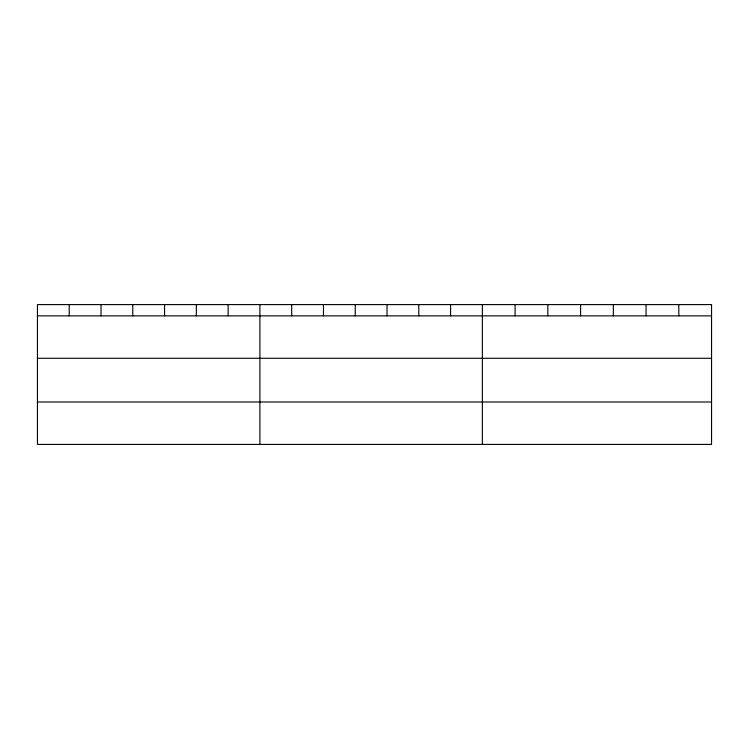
<?xml version="1.0" encoding="UTF-8"?>
<svg xmlns="http://www.w3.org/2000/svg" width="749" height="749" viewBox="0 0 749 749"><rect width="100%" height="100%" fill="white"/><g stroke="black" fill="none" stroke-linecap="round" stroke-linejoin="round"><path stroke-width="1.12" d="M711.55 358.284L711.55 304.59L37.45 304.59L37.45 444.41L711.55 444.41L711.55 358.284L37.45 358.284M37.45 315.863L711.55 315.863M37.45 401.988L711.55 401.988M678.809 304.59L678.809 315.863M646.069 304.59L646.069 315.863M613.328 304.59L613.328 315.863M580.578 304.59L580.578 315.863M547.837 304.59L547.837 315.863M515.097 304.59L515.097 315.863M482.356 304.59L482.356 444.41M450.58 304.59L450.58 315.863M418.794 304.59L418.794 315.863M387.018 304.59L387.018 315.863M355.241 304.59L355.241 315.863M323.465 304.59L323.465 315.863M291.679 304.59L291.679 315.863M259.903 304.59L259.903 444.41M228.127 304.59L228.127 315.863M196.341 304.59L196.341 315.863M164.565 304.59L164.565 315.863M132.788 304.59L132.788 315.863M101.012 304.59L101.012 315.863M69.226 304.59L69.226 315.863"/></g></svg>
